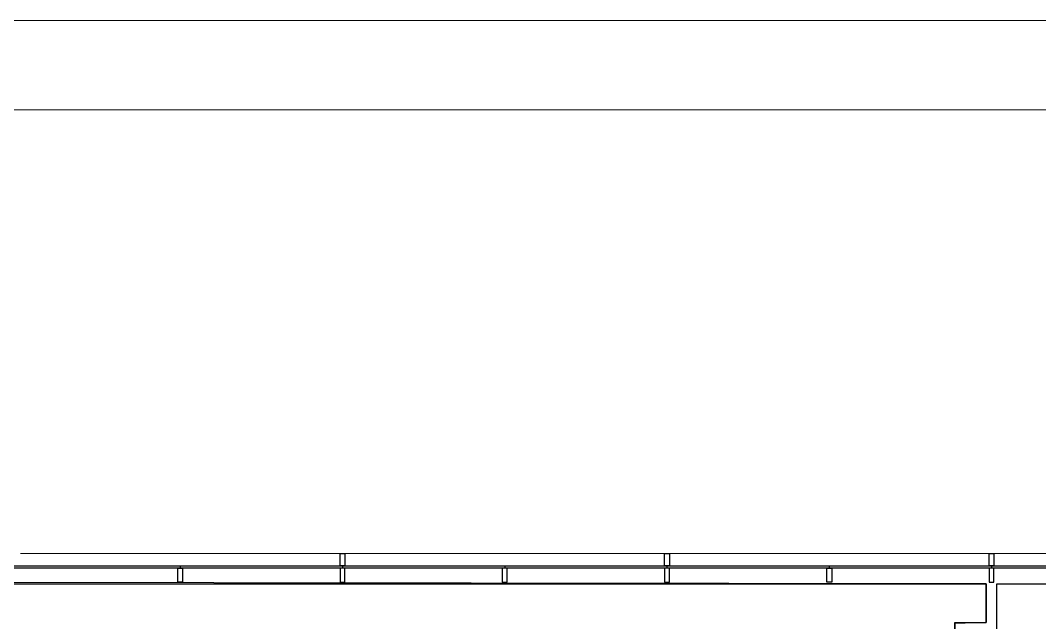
# Model space of a CAD drawing. Header units: millimetres. Extents: x 1175437 to 1258597, y 68435 to 127241.
# Drawn here: x 1211383 to 1223946, y 119821 to 127241 of the extents above; entities that cross this region are included whole.
import ezdxf

# ---------------------------------------------------------------- set-up
doc = ezdxf.new("R2010")
doc.units = ezdxf.units.MM
for name, color, linetype in [('Divar-esas', 7, 'Continuous'), ('metal', 7, 'Continuous'), ('Pencere', 7, 'Continuous'), ('sutun1', 7, 'Continuous')]:
    doc.layers.add(name, color=color, linetype=linetype)
doc.layers.add('metal-nevid', color=39, linetype='Continuous', lineweight=5)

msp = doc.modelspace()

# ---------------------------------------------------------------- linework, layer by layer
at = {"color": 251, "lineweight": 5, "true_color": 0x636466}
msp.add_lwpolyline([(1175437, 68435), (1258597, 68435), (1258597, 127241), (1175437, 127241), (1175437, 68435)], dxfattribs=at)
msp.add_lwpolyline([(1176537, 69535), (1257497, 69535), (1257497, 126141), (1176537, 126141)], close=True, dxfattribs=at)
at = {"color": 1, "lineweight": 30}
for points in [[(1207418, 120321), (1207418, 118951), (1208603, 118951), (1208603, 116601), (1210543, 116601), (1210543, 116171), (1211183, 116171), (1211183, 110871), (1218953, 110871), (1218953, 116171), (1220163, 116171), (1220163, 116601), (1222533, 116601), (1222533, 118951), (1222903, 118951), (1222903, 119821), (1223288, 119821), (1223288, 120301), (1207418, 120321)], [(1211023, 110871), (1219083, 110871), (1219083, 116041), (1222663, 116011), (1222673, 118821), (1223418, 118821), (1223418, 119821), (1223418, 120301), (1231553, 120301), (1231553, 119821), (1231553, 119371), (1228103, 119371), (1228103, 119201), (1225403, 119201), (1225403, 113841), (1228103, 113841), (1228103, 111571), (1228103, 111171), (1231553, 111171), (1231553, 108621), (1224753, 108621), (1224753, 105421), (1231553, 105421), (1231553, 103521)]]:
    msp.add_lwpolyline(points, dxfattribs=at)
at = {"layer": 'Divar-esas'}
for p, q in [((1223288, 119821), (1223288, 120301)), ((1223418, 119821), (1223418, 120301))]:
    msp.add_line(p, q, dxfattribs=at)
at = {"layer": 'metal'}
for p, q in [((1213353, 120521), (1213353, 120491)), ((1215353, 120521), (1215353, 120491)), ((1217353, 120521), (1217353, 120491)), ((1219353, 120521), (1219353, 120491)), ((1221353, 120521), (1221353, 120491)), ((1223353, 120521), (1223353, 120491))]:
    msp.add_line(p, q, dxfattribs=at)
for points in [[(1215323, 120671), (1215383, 120671), (1215383, 120521), (1215323, 120521)], [(1219323, 120671), (1219383, 120671), (1219383, 120521), (1219323, 120521)], [(1223323, 120671), (1223383, 120671), (1223383, 120521), (1223323, 120521)], [(1213383, 120491), (1213383, 120321), (1213323, 120321), (1213323, 120491)], [(1215323, 120321), (1215383, 120321), (1215383, 120491), (1215323, 120491)], [(1217323, 120491), (1217323, 120321), (1217383, 120321), (1217383, 120491)], [(1219323, 120321), (1219383, 120321), (1219383, 120491), (1219323, 120491)], [(1221383, 120491), (1221383, 120321), (1221323, 120321), (1221323, 120491)], [(1223323, 120321), (1223383, 120321), (1223383, 120491), (1223323, 120491)]]:
    msp.add_lwpolyline(points, close=True, dxfattribs=at)
at = {"layer": 'metal-nevid'}
for p, q in [((1211383, 120671), (1215323, 120671)), ((1219323, 120671), (1215383, 120671)), ((1219383, 120671), (1223323, 120671)), ((1227323, 120671), (1223383, 120671))]:
    msp.add_line(p, q, dxfattribs=at)
at = {"layer": 'Pencere'}
for p, q in [((1186103, 120521), (1233553, 120521)), ((1233523, 120491), (1186133, 120491))]:
    msp.add_line(p, q, dxfattribs=at)
at = {"layer": 'sutun1', "color": 183}
msp.add_lwpolyline([(1207418, 120301), (1223288, 120301), (1223288, 119821), (1222903, 119810), (1222903, 118951), (1222543, 118951), (1222533, 116601), (1220163, 116601), (1220143, 116231), (1218893, 116231), (1218893, 110811), (1211243, 110811), (1211243, 116231), (1210563, 116231), (1210543, 116601), (1208698, 116601), (1208603, 116601), (1208603, 118951), (1207803, 118951), (1207803, 119821), (1207418, 119821)], close=True, dxfattribs=at)

doc.saveas('drawing.dxf')
